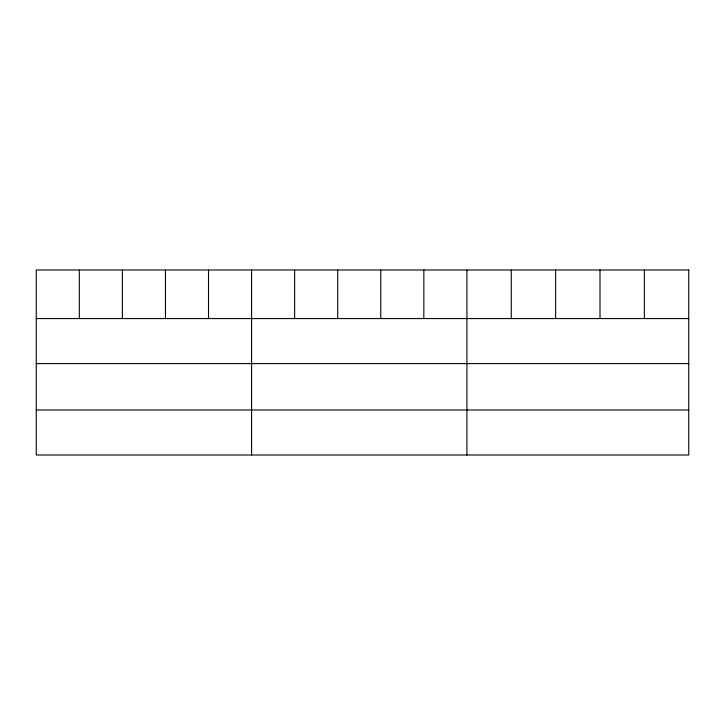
<?xml version="1.0" encoding="UTF-8"?>
<svg xmlns="http://www.w3.org/2000/svg" width="725" height="725" viewBox="0 0 725 725"><rect width="100%" height="100%" fill="white"/><g stroke="black" fill="none" stroke-linecap="round" stroke-linejoin="round"><path stroke-width="1.09" d="M36.25 318.574L688.75 318.574M36.25 363.597L688.75 363.597M36.25 409.987L688.75 409.987M644.38 269.999L644.38 318.574M600.01 269.999L600.01 318.574M555.64 269.999L555.64 318.574M511.27 269.999L511.27 318.574M466.9 269.999L466.9 455.001M423.835 269.999L423.835 318.574M380.77 269.999L380.77 318.574M337.705 269.999L337.705 318.574M294.64 269.999L294.64 318.574M251.575 269.999L251.575 455.001M208.51 269.999L208.51 318.574M165.445 269.999L165.445 318.574M122.38 269.999L122.38 318.574M79.315 269.999L79.315 318.574M688.75 269.999L36.25 269.999L36.25 455.001L688.75 455.001L688.75 269.999"/></g></svg>
